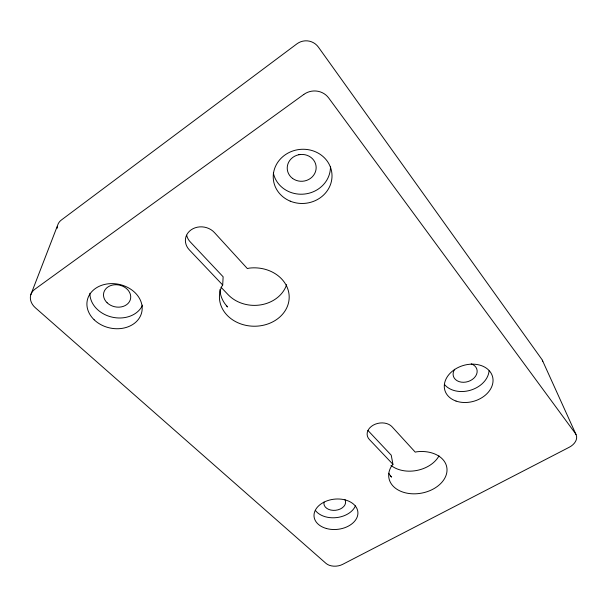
<?xml version="1.0" encoding="UTF-8"?>
<svg xmlns="http://www.w3.org/2000/svg" width="607" height="607" viewBox="0 0 607 607"><rect width="100%" height="100%" fill="white"/><g stroke="black" fill="none" stroke-linecap="round" stroke-linejoin="round"><path stroke-width="0.91" d="M222.701 285.017L189.316 249.856A16.419 14.189 8.8 0 1 191.22 229.78A16.419 14.189 8.8 0 1 214.385 232.511L247.368 268.575L249.431 268.097A34.88 29.204 0.5 0 1 289.175 297.923A34.88 29.204 0.5 0 1 247.535 325.656A34.88 29.204 0.5 0 1 221.692 286.572L222.701 285.017L223.133 276.792L190.264 241.912A16.169 14.052 9.2 0 1 186.675 235.213M30.805 294.736L57.703 225.091A14.5 11.89 20.5 0 1 61.375 220.015L296.861 43.886A15.441 15.274 -56.1 0 1 318.409 47.134L541.732 359.2A12.14 9.006 -20.1 0 1 542.749 361.324M392.957 464.325L391.94 465.463A29.432 20.805 -10.9 0 0 408.989 493.499A29.432 20.805 -10.9 0 0 446.737 472.861A29.432 20.805 -10.9 0 0 417.009 451.76L415.241 452.132L392.039 426.759A13.604 10.053 -9.5 0 0 373.267 425.143A13.604 10.053 -9.5 0 0 369.382 439.506L392.957 464.325L391.227 455.174L367.91 430.431M226.312 305.594L227.625 306.952A34.379 28.977 0.7 0 1 219.916 289.562M390.278 475.713L391.591 477.079A29.075 20.737 -11 0 1 388.806 473.293M220.994 287.21L228.149 294.714A33.658 28.635 0.9 0 0 261.086 304.813A33.658 28.635 0.9 0 0 286.641 284.637M542.339 360.224L576.028 434.521M471.229 363.859A12.246 9.295 -16.3 0 1 475.531 376.264A12.246 9.295 -16.3 0 1 459.104 381.628A12.246 9.295 -16.3 0 1 454.681 369.268M344.996 499.637A10.903 7.595 -6.1 0 1 335.686 510.282A10.903 7.595 -6.1 0 1 324.039 502.05M300.306 154.497A13.635 12.876 -6 0 1 298.538 154.588M330.458 166.417A28.848 26.731 -6.1 0 1 304.752 194.02A28.848 26.731 -6.1 0 1 273.347 173.018M142.562 305.146A27.368 22.064 12.9 0 1 112.196 317.165A27.368 22.064 12.9 0 1 89.904 293.242M489.06 370.862A24.394 18.514 -16.3 0 1 470.721 390.149A24.394 18.514 -16.3 0 1 444.491 384.527M355.444 505.843A21.708 15.137 -6.1 0 1 336.582 517.596A21.708 15.137 -6.1 0 1 315.397 510.457M439.005 455.857A28.552 20.63 -11.1 0 1 390.961 465.349M57.248 228.194A14.5 11.89 20.5 0 1 57.354 226.616M303.803 94.434L34.872 289.228A16.503 12.838 16.7 0 0 35.373 307.772L325.974 563.364A12.102 7.982 -6 0 0 342.682 564.351L569.184 447.283A13.566 9.348 -18.5 0 0 575.383 433.451L328.69 97.97A17.74 17.095 -16 0 0 303.803 94.434M292.513 178.382A14.485 13.422 -6.1 0 0 315.966 169.831A14.485 13.422 -6.1 0 0 296.588 155.369A14.485 13.422 -6.1 0 0 292.513 178.382M326.331 528.477A22.034 15.183 -6.1 0 0 357.872 511.959A22.034 15.183 -6.1 0 0 323.683 502.315A22.034 15.183 -6.1 0 0 326.331 528.477M456.001 401.052A24.796 18.635 -16.1 0 0 493.043 380.839A24.796 18.635 -16.1 0 0 456.957 368.108A24.796 18.635 -16.1 0 0 456.001 401.052M290.199 201.137A29.424 27.087 -6.1 0 0 331.908 173.534A29.424 27.087 -6.1 0 0 285.76 154.436A29.424 27.087 -6.1 0 0 290.199 201.137M94.138 319.768A27.876 22.284 12.4 0 0 140.885 315.01A27.876 22.284 12.4 0 0 108.6 283.773A27.876 22.284 12.4 0 0 94.138 319.768M107.113 302.756A13.741 11.078 12.9 0 0 130.126 300.253A13.741 11.078 12.9 0 0 114.101 284.812A13.741 11.078 12.9 0 0 107.113 302.756"/></g></svg>
